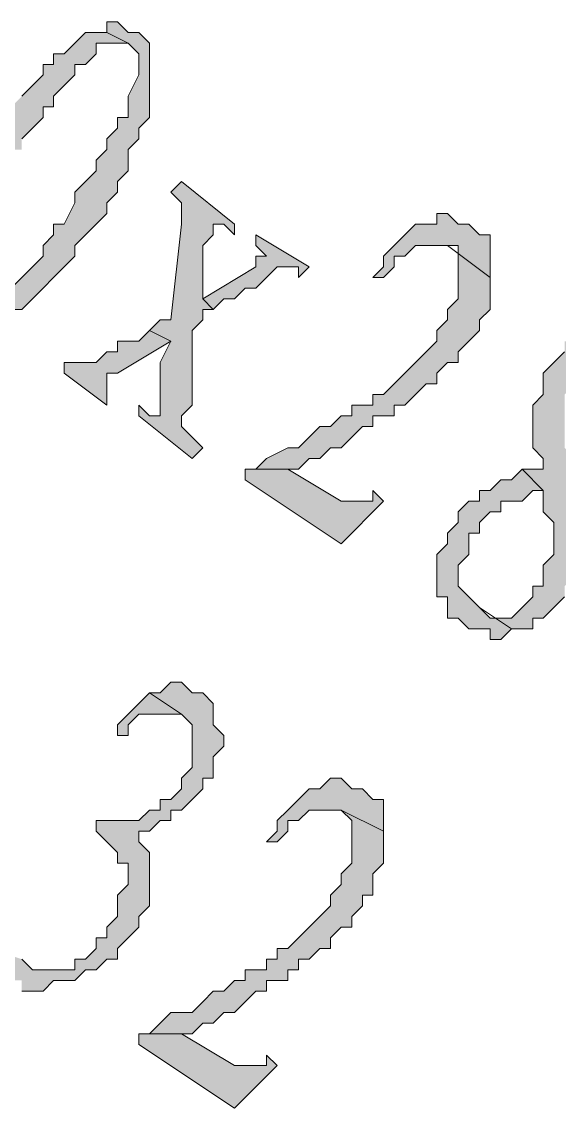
# Model space of a CAD drawing. Header units: millimetres. Extents: x 6 to 291, y 4 to 206.
# Drawn here: x 191.262 to 193.4, y 91.059 to 95.377 of the extents above; entities that cross this region are included whole.
import ezdxf

# ---------------------------------------------------------------- set-up
doc = ezdxf.new("R2010")
doc.units = ezdxf.units.MM
doc.layers.add('C00-00-00', color=7, linetype='Continuous')

msp = doc.modelspace()

# ---------------------------------------------------------------- hatches: boundary and pattern name
at = {"layer": 'C00-00-00'}
h = msp.add_hatch(color=256, dxfattribs=at)
h.dxf.hatch_style = 2
h.paths.add_polyline_path([(191.727671, 95.334669), (191.685337, 95.334669), (191.643004, 95.377002), (191.600671, 95.377002), (191.600671, 95.334669), (191.685337, 95.292335), (191.727671, 95.250002), (191.727671, 95.165335), (191.685337, 95.080669), (191.685337, 95.038335), (191.685337, 94.996002), (191.643004, 94.996002), (191.643004, 94.953669), (191.600671, 94.911335), (191.600671, 94.869002), (191.558337, 94.826669), (191.558337, 94.784335), (191.516004, 94.742002), (191.473671, 94.699669), (191.473671, 94.657335), (191.431337, 94.572669), (191.389004, 94.572669), (191.389004, 94.530335), (191.346671, 94.488002), (191.346671, 94.445669), (191.304337, 94.403335), (191.262004, 94.361002), (191.219671, 94.318669), (191.177337, 94.318669), (191.177337, 94.276335), (191.135004, 94.234002), (191.092671, 94.234002), (191.050337, 94.234002), (190.965671, 94.318669), (190.965671, 94.276335), (190.965671, 94.234002), (191.008004, 94.191669), (191.050337, 94.191669), (191.050337, 94.149335), (191.135004, 94.149335), (191.177337, 94.191669), (191.219671, 94.234002), (191.262004, 94.234002), (191.304337, 94.276335), (191.346671, 94.318669), (191.389004, 94.361002), (191.431337, 94.403335), (191.473671, 94.445669), (191.473671, 94.488002), (191.516004, 94.530335), (191.558337, 94.572669), (191.600671, 94.615002), (191.600671, 94.657335), (191.643004, 94.699669), (191.643004, 94.742002), (191.685337, 94.784335), (191.685337, 94.826669), (191.685337, 94.869002), (191.727671, 94.911335), (191.727671, 94.953669), (191.770004, 94.996002), (191.770004, 95.038335), (191.770004, 95.080669), (191.770004, 95.250002), (191.770004, 95.292335)])
h = msp.add_hatch(color=256, dxfattribs=at)
h.dxf.hatch_style = 2
h.paths.add_polyline_path([(191.60066, 95.334669), (191.558326, 95.334669), (191.515993, 95.334669), (191.47366, 95.292335), (191.431326, 95.250002), (191.388993, 95.250002), (191.388993, 95.207669), (191.34666, 95.207669), (191.34666, 95.165335), (191.304326, 95.123002), (191.261993, 95.080669), (191.21966, 95.038335), (191.21966, 94.996002), (191.177326, 94.953669), (191.134993, 94.911335), (191.134993, 94.869002), (191.09266, 94.826669), (191.09266, 94.784335), (191.050326, 94.742002), (191.050326, 94.699669), (191.050326, 94.657335), (191.007993, 94.657335), (191.007993, 94.615002), (191.007993, 94.572669), (190.96566, 94.530335), (190.96566, 94.488002), (190.96566, 94.318669), (191.050326, 94.234002), (191.050326, 94.276335), (191.007993, 94.318669), (191.050326, 94.361002), (191.050326, 94.403335), (191.050326, 94.445669), (191.050326, 94.488002), (191.09266, 94.488002), (191.09266, 94.530335), (191.09266, 94.572669), (191.134993, 94.615002), (191.134993, 94.657335), (191.177326, 94.699669), (191.177326, 94.742002), (191.21966, 94.784335), (191.21966, 94.869002), (191.261993, 94.869002), (191.261993, 94.911335), (191.304326, 94.953669), (191.34666, 94.996002), (191.34666, 95.038335), (191.388993, 95.038335), (191.388993, 95.080669), (191.431326, 95.123002), (191.47366, 95.165335), (191.47366, 95.207669), (191.515993, 95.207669), (191.558326, 95.250002), (191.558326, 95.292335), (191.60066, 95.292335), (191.642993, 95.292335), (191.685326, 95.292335)])
h = msp.add_hatch(color=256, dxfattribs=at)
h.dxf.hatch_style = 2
h.paths.add_polyline_path([(192.108671, 94.572667), (191.897004, 94.742001), (191.854671, 94.699667), (191.897004, 94.657334), (191.897004, 94.572667), (191.854671, 94.191667), (191.812338, 94.191667), (191.770004, 94.149334), (191.854671, 94.107001), (191.812338, 94.022334), (191.812338, 93.937667), (191.812338, 93.895334), (191.812338, 93.810667), (191.770004, 93.810667), (191.727671, 93.853001), (191.727671, 93.810667), (191.939338, 93.641334), (191.981671, 93.683667), (191.939338, 93.726001), (191.897004, 93.768334), (191.897004, 93.810667), (191.939338, 93.853001), (191.939338, 93.980001), (191.939338, 94.022334), (191.939338, 94.149334), (191.981671, 94.191667), (191.981671, 94.234001), (192.024004, 94.234001), (191.981671, 94.276334), (191.981671, 94.318667), (191.981671, 94.488001), (192.024004, 94.530334), (192.024004, 94.572667), (192.066338, 94.572667), (192.108671, 94.530334)])
h = msp.add_hatch(color=256, dxfattribs=at)
h.dxf.hatch_style = 2
h.paths.add_polyline_path([(193.039994, 94.572667), (192.99766, 94.572667), (192.955327, 94.615001), (192.912994, 94.615001), (192.912994, 94.572667), (192.828327, 94.572667), (192.785994, 94.530334), (192.74366, 94.488001), (192.701327, 94.445667), (192.701327, 94.403334), (192.658994, 94.361001), (192.701327, 94.361001), (192.74366, 94.403334), (192.74366, 94.445667), (192.785994, 94.445667), (192.828327, 94.488001), (192.912994, 94.488001), (192.955327, 94.488001), (193.12466, 94.361001), (193.12466, 94.445667), (193.12466, 94.488001), (193.12466, 94.530334), (193.082327, 94.530334)])
h = msp.add_hatch(color=256, dxfattribs=at)
h.dxf.hatch_style = 2
h.paths.add_polyline_path([(192.405003, 94.403338), (192.193337, 94.530338), (192.193337, 94.488005), (192.23567, 94.445672), (192.193337, 94.445672), (192.193337, 94.403338), (191.98167, 94.276338), (192.024003, 94.234005), (192.066337, 94.276338), (192.10867, 94.276338), (192.151003, 94.318672), (192.193337, 94.318672), (192.23567, 94.361005), (192.278003, 94.403338), (192.36267, 94.403338), (192.36267, 94.361005)])
h = msp.add_hatch(color=256, dxfattribs=at)
h.dxf.hatch_style = 2
h.paths.add_polyline_path([(193.124662, 94.361004), (192.955329, 94.488004), (192.997662, 94.488004), (192.997662, 94.44567), (192.997662, 94.31867), (192.997662, 94.276337), (192.955329, 94.234004), (192.955329, 94.19167), (192.912996, 94.149337), (192.912996, 94.107004), (192.870662, 94.06467), (192.828329, 94.022337), (192.785996, 93.980004), (192.743662, 93.93767), (192.701329, 93.895337), (192.658996, 93.895337), (192.658996, 93.853004), (192.616662, 93.853004), (192.574329, 93.853004), (192.574329, 93.81067), (192.531996, 93.81067), (192.489662, 93.768337), (192.447329, 93.768337), (192.404996, 93.726004), (192.362662, 93.68367), (192.320329, 93.68367), (192.235662, 93.641337), (192.193329, 93.599004), (192.320329, 93.599004), (192.362662, 93.599004), (192.404996, 93.641337), (192.447329, 93.641337), (192.489662, 93.68367), (192.531996, 93.68367), (192.574329, 93.726004), (192.616662, 93.768337), (192.658996, 93.768337), (192.658996, 93.81067), (192.701329, 93.81067), (192.743662, 93.81067), (192.743662, 93.853004), (192.785996, 93.853004), (192.828329, 93.895337), (192.870662, 93.93767), (192.912996, 93.93767), (192.912996, 93.980004), (192.955329, 94.022337), (192.997662, 94.022337), (192.997662, 94.06467), (193.039996, 94.107004), (193.082329, 94.149337), (193.082329, 94.19167), (193.124662, 94.234004), (193.124662, 94.276337), (193.124662, 94.31867)])
h = msp.add_hatch(color=256, dxfattribs=at)
h.dxf.hatch_style = 2
h.paths.add_polyline_path([(193.759669, 94.149332), (193.717335, 94.149332), (193.675002, 94.191666), (193.590335, 94.191666), (193.548002, 94.149332), (193.505669, 94.149332), (193.463335, 94.149332), (193.463335, 94.106999), (193.421002, 94.106999), (193.421002, 94.064666), (193.378669, 94.022332), (193.336335, 93.979999), (193.336335, 93.937666), (193.336335, 93.895332), (193.294002, 93.852999), (193.294002, 93.683666), (193.336335, 93.641332), (193.336335, 93.598999), (193.251669, 93.598999), (193.336335, 93.514332), (193.336335, 93.429666), (193.378669, 93.387332), (193.378669, 93.260332), (193.336335, 93.217999), (193.336335, 93.175666), (193.336335, 93.133332), (193.294002, 93.133332), (193.294002, 93.090999), (193.251669, 93.048666), (193.209335, 93.006332), (193.124669, 93.006332), (193.082335, 93.048666), (193.209335, 92.963999), (193.251669, 92.963999), (193.294002, 92.963999), (193.294002, 93.006332), (193.336335, 93.006332), (193.378669, 93.048666), (193.421002, 93.090999), (193.421002, 93.133332), (193.463335, 93.175666), (193.463335, 93.217999), (193.505669, 93.260332), (193.505669, 93.344999), (193.463335, 93.387332), (193.463335, 93.514332), (193.463335, 93.556666), (193.548002, 93.556666), (193.463335, 93.641332), (193.421002, 93.683666), (193.421002, 93.895332), (193.463335, 93.937666), (193.463335, 93.979999), (193.505669, 94.022332), (193.548002, 94.064666), (193.590335, 94.106999), (193.632669, 94.106999), (193.675002, 94.106999), (193.717335, 94.106999), (193.844335, 94.022332), (193.802002, 94.064666), (193.802002, 94.106999)])
h = msp.add_hatch(color=256, dxfattribs=at)
h.dxf.hatch_style = 2
h.paths.add_polyline_path([(191.769997, 94.149332), (191.727663, 94.106999), (191.68533, 94.106999), (191.642997, 94.106999), (191.642997, 94.064666), (191.600663, 94.064666), (191.55833, 94.022332), (191.515997, 94.022332), (191.43133, 94.022332), (191.43133, 93.979999), (191.600663, 93.852999), (191.600663, 93.895332), (191.600663, 93.937666), (191.600663, 93.979999), (191.642997, 93.979999), (191.854663, 94.106999)])
h = msp.add_hatch(color=256, dxfattribs=at)
h.dxf.hatch_style = 2
h.paths.add_polyline_path([(192.701335, 93.472), (192.659002, 93.514333), (192.659002, 93.472), (192.616669, 93.472), (192.532002, 93.472), (192.320335, 93.599), (192.193335, 93.599), (192.151002, 93.599), (192.151002, 93.556666), (192.532002, 93.302666)])
h = msp.add_hatch(color=256, dxfattribs=at)
h.dxf.hatch_style = 2
h.paths.add_polyline_path([(193.251673, 93.599002), (193.20934, 93.556669), (193.167006, 93.556669), (193.124673, 93.514336), (193.08234, 93.514336), (193.08234, 93.472002), (193.040006, 93.472002), (192.997673, 93.429669), (192.997673, 93.387336), (192.95534, 93.345002), (192.95534, 93.302669), (192.913006, 93.260336), (192.913006, 93.091002), (192.95534, 93.091002), (192.95534, 93.048669), (192.95534, 93.006336), (192.997673, 93.006336), (193.040006, 92.964002), (193.08234, 92.964002), (193.124673, 92.964002), (193.124673, 92.921669), (193.167006, 92.921669), (193.20934, 92.964002), (193.08234, 93.048669), (193.040006, 93.091002), (192.997673, 93.133336), (192.997673, 93.218002), (193.040006, 93.260336), (193.040006, 93.302669), (193.040006, 93.345002), (193.08234, 93.345002), (193.08234, 93.387336), (193.124673, 93.429669), (193.167006, 93.429669), (193.167006, 93.472002), (193.20934, 93.472002), (193.251673, 93.472002), (193.294006, 93.514336), (193.33634, 93.514336)])
h = msp.add_hatch(color=256, dxfattribs=at)
h.dxf.hatch_style = 2
h.paths.add_polyline_path([(191.98166, 92.710006), (191.939327, 92.710006), (191.896994, 92.75234), (191.85466, 92.75234), (191.812327, 92.710006), (191.769994, 92.710006), (191.896994, 92.62534), (191.939327, 92.583006), (191.939327, 92.540673), (191.939327, 92.456006), (191.939327, 92.413673), (191.896994, 92.37134), (191.896994, 92.329006), (191.85466, 92.286673), (191.812327, 92.286673), (191.812327, 92.24434), (191.769994, 92.24434), (191.72766, 92.202006), (191.685327, 92.202006), (191.642994, 92.202006), (191.60066, 92.202006), (191.558327, 92.202006), (191.558327, 92.159673), (191.60066, 92.11734), (191.642994, 92.075006), (191.642994, 92.032673), (191.685327, 92.032673), (191.685327, 91.948006), (191.642994, 91.905673), (191.642994, 91.86334), (191.642994, 91.821006), (191.60066, 91.778673), (191.60066, 91.73634), (191.558327, 91.73634), (191.558327, 91.694006), (191.515994, 91.651673), (191.47366, 91.651673), (191.47366, 91.60934), (191.431327, 91.60934), (191.388994, 91.60934), (191.34666, 91.60934), (191.304327, 91.60934), (191.261994, 91.651673), (191.134994, 91.694006), (191.134994, 91.651673), (191.177327, 91.60934), (191.177327, 91.567006), (191.21966, 91.567006), (191.261994, 91.567006), (191.261994, 91.524673), (191.34666, 91.524673), (191.388994, 91.567006), (191.431327, 91.567006), (191.47366, 91.567006), (191.515994, 91.60934), (191.558327, 91.60934), (191.60066, 91.651673), (191.642994, 91.651673), (191.642994, 91.694006), (191.685327, 91.73634), (191.72766, 91.778673), (191.72766, 91.821006), (191.769994, 91.86334), (191.769994, 91.905673), (191.769994, 91.948006), (191.769994, 92.032673), (191.769994, 92.075006), (191.72766, 92.11734), (191.72766, 92.159673), (191.769994, 92.159673), (191.812327, 92.202006), (191.85466, 92.202006), (191.85466, 92.24434), (191.896994, 92.24434), (191.939327, 92.286673), (191.98166, 92.329006), (191.98166, 92.37134), (192.023994, 92.37134), (192.023994, 92.413673), (192.023994, 92.456006), (192.066327, 92.49834), (192.066327, 92.540673), (192.023994, 92.583006), (192.023994, 92.62534), (192.023994, 92.667673)])
h = msp.add_hatch(color=256, dxfattribs=at)
h.dxf.hatch_style = 2
h.paths.add_polyline_path([(191.769997, 92.710006), (191.727663, 92.667673), (191.68533, 92.62534), (191.642997, 92.583006), (191.642997, 92.540673), (191.68533, 92.540673), (191.68533, 92.583006), (191.727663, 92.62534), (191.769997, 92.62534), (191.854663, 92.62534), (191.896997, 92.62534)])
h = msp.add_hatch(color=256, dxfattribs=at)
h.dxf.hatch_style = 2
h.paths.add_polyline_path([(192.616667, 92.329006), (192.574333, 92.329006), (192.532, 92.371339), (192.489667, 92.371339), (192.447333, 92.329006), (192.405, 92.329006), (192.362667, 92.286672), (192.320333, 92.244339), (192.278, 92.202006), (192.278, 92.159672), (192.235667, 92.117339), (192.278, 92.117339), (192.320333, 92.159672), (192.320333, 92.202006), (192.362667, 92.202006), (192.405, 92.244339), (192.489667, 92.244339), (192.532, 92.244339), (192.701333, 92.159672), (192.701333, 92.202006), (192.701333, 92.244339), (192.701333, 92.286672), (192.659, 92.286672)])
h = msp.add_hatch(color=256, dxfattribs=at)
h.dxf.hatch_style = 2
h.paths.add_polyline_path([(192.701335, 92.159669), (192.532002, 92.244335), (192.574335, 92.202002), (192.574335, 92.159669), (192.574335, 92.075002), (192.574335, 92.032669), (192.532002, 91.990335), (192.532002, 91.948002), (192.489669, 91.905669), (192.489669, 91.863335), (192.447335, 91.821002), (192.405002, 91.778669), (192.362669, 91.736335), (192.320335, 91.694002), (192.278002, 91.694002), (192.278002, 91.651669), (192.235669, 91.651669), (192.235669, 91.609335), (192.193335, 91.609335), (192.151002, 91.609335), (192.151002, 91.567002), (192.108669, 91.567002), (192.066335, 91.524669), (192.024002, 91.524669), (191.981669, 91.482335), (191.939335, 91.440002), (191.854669, 91.440002), (191.812335, 91.397669), (191.770002, 91.355335), (191.897002, 91.355335), (191.939335, 91.355335), (191.981669, 91.397669), (192.024002, 91.397669), (192.066335, 91.440002), (192.108669, 91.440002), (192.151002, 91.482335), (192.193335, 91.524669), (192.235669, 91.524669), (192.235669, 91.567002), (192.278002, 91.567002), (192.320335, 91.567002), (192.320335, 91.609335), (192.362669, 91.609335), (192.362669, 91.651669), (192.405002, 91.651669), (192.447335, 91.694002), (192.489669, 91.694002), (192.489669, 91.736335), (192.532002, 91.778669), (192.574335, 91.778669), (192.574335, 91.821002), (192.616669, 91.863335), (192.616669, 91.905669), (192.659002, 91.905669), (192.659002, 91.948002), (192.659002, 91.990335), (192.701335, 92.032669), (192.701335, 92.075002), (192.701335, 92.117335)])
h = msp.add_hatch(color=256, dxfattribs=at)
h.dxf.hatch_style = 2
h.paths.add_polyline_path([(192.277992, 91.228338), (192.235659, 91.270672), (192.235659, 91.228338), (192.193326, 91.228338), (192.108659, 91.228338), (191.896992, 91.355338), (191.769992, 91.355338), (191.727659, 91.355338), (191.727659, 91.313005), (192.108659, 91.059005)])

# ---------------------------------------------------------------- linework, layer by layer
at = {"layer": 'C00-00-00', "lineweight": 13}
for points in [[(191.219671, 94.234002), (191.262004, 94.234002), (191.304337, 94.276335), (191.346671, 94.318669), (191.389004, 94.361002), (191.431337, 94.403335), (191.473671, 94.445669), (191.473671, 94.488002), (191.516004, 94.530335), (191.558337, 94.572669), (191.600671, 94.615002), (191.600671, 94.657335), (191.643004, 94.699669), (191.643004, 94.742002), (191.685337, 94.784335), (191.685337, 94.826669), (191.685337, 94.869002), (191.727671, 94.911335), (191.727671, 94.953669), (191.770004, 94.996002), (191.770004, 95.038335), (191.770004, 95.080669), (191.770004, 95.250002), (191.770004, 95.292335), (191.727671, 95.334669), (191.685337, 95.334669), (191.643004, 95.377002), (191.600671, 95.377002), (191.600671, 95.334669), (191.685337, 95.292335), (191.727671, 95.250002), (191.727671, 95.165335), (191.685337, 95.080669), (191.685337, 95.038335), (191.685337, 94.996002), (191.643004, 94.996002), (191.643004, 94.953669), (191.600671, 94.911335), (191.600671, 94.869002), (191.558337, 94.826669), (191.558337, 94.784335), (191.516004, 94.742002), (191.473671, 94.699669), (191.473671, 94.657335), (191.431337, 94.572669), (191.389004, 94.572669), (191.389004, 94.530335), (191.346671, 94.488002), (191.346671, 94.445669), (191.304337, 94.403335), (191.262004, 94.361002), (191.219671, 94.318669)], [(191.261993, 94.911335), (191.304326, 94.953669), (191.34666, 94.996002), (191.34666, 95.038335), (191.388993, 95.038335), (191.388993, 95.080669), (191.431326, 95.123002), (191.47366, 95.165335), (191.47366, 95.207669), (191.515993, 95.207669), (191.558326, 95.250002), (191.558326, 95.292335), (191.60066, 95.292335), (191.642993, 95.292335), (191.685326, 95.292335), (191.60066, 95.334669), (191.558326, 95.334669), (191.515993, 95.334669), (191.47366, 95.292335), (191.431326, 95.250002), (191.388993, 95.250002), (191.388993, 95.207669), (191.34666, 95.207669), (191.34666, 95.165335), (191.304326, 95.123002), (191.261993, 95.080669)], [(193.421002, 94.064666), (193.378669, 94.022332), (193.336335, 93.979999), (193.336335, 93.937666), (193.336335, 93.895332), (193.294002, 93.852999), (193.294002, 93.683666), (193.336335, 93.641332), (193.336335, 93.598999), (193.251669, 93.598999), (193.336335, 93.514332), (193.336335, 93.429666), (193.378669, 93.387332), (193.378669, 93.260332), (193.336335, 93.217999), (193.336335, 93.175666), (193.336335, 93.133332), (193.294002, 93.133332), (193.294002, 93.090999), (193.251669, 93.048666), (193.209335, 93.006332), (193.124669, 93.006332), (193.082335, 93.048666), (193.209335, 92.963999), (193.251669, 92.963999), (193.294002, 92.963999), (193.294002, 93.006332), (193.336335, 93.006332), (193.378669, 93.048666), (193.421002, 93.090999)], [(191.261994, 91.524673), (191.34666, 91.524673), (191.388994, 91.567006), (191.431327, 91.567006), (191.47366, 91.567006), (191.515994, 91.60934), (191.558327, 91.60934), (191.60066, 91.651673), (191.642994, 91.651673), (191.642994, 91.694006), (191.685327, 91.73634), (191.72766, 91.778673), (191.72766, 91.821006), (191.769994, 91.86334), (191.769994, 91.905673), (191.769994, 91.948006), (191.769994, 92.032673), (191.769994, 92.075006), (191.72766, 92.11734), (191.72766, 92.159673), (191.769994, 92.159673), (191.812327, 92.202006), (191.85466, 92.202006), (191.85466, 92.24434), (191.896994, 92.24434), (191.939327, 92.286673), (191.98166, 92.329006), (191.98166, 92.37134), (192.023994, 92.37134), (192.023994, 92.413673), (192.023994, 92.456006), (192.066327, 92.49834), (192.066327, 92.540673), (192.023994, 92.583006), (192.023994, 92.62534), (192.023994, 92.667673), (191.98166, 92.710006), (191.939327, 92.710006), (191.896994, 92.75234), (191.85466, 92.75234), (191.812327, 92.710006), (191.769994, 92.710006), (191.896994, 92.62534), (191.939327, 92.583006), (191.939327, 92.540673), (191.939327, 92.456006), (191.939327, 92.413673), (191.896994, 92.37134), (191.896994, 92.329006), (191.85466, 92.286673), (191.812327, 92.286673), (191.812327, 92.24434), (191.769994, 92.24434), (191.72766, 92.202006), (191.685327, 92.202006), (191.642994, 92.202006), (191.60066, 92.202006), (191.558327, 92.202006), (191.558327, 92.159673), (191.60066, 92.11734), (191.642994, 92.075006), (191.642994, 92.032673), (191.685327, 92.032673), (191.685327, 91.948006), (191.642994, 91.905673), (191.642994, 91.86334), (191.642994, 91.821006), (191.60066, 91.778673), (191.60066, 91.73634), (191.558327, 91.73634), (191.558327, 91.694006), (191.515994, 91.651673), (191.47366, 91.651673), (191.47366, 91.60934), (191.431327, 91.60934), (191.388994, 91.60934), (191.34666, 91.60934), (191.304327, 91.60934), (191.261994, 91.651673)]]:
    msp.add_lwpolyline(points, dxfattribs=at)
for points in [[(192.108671, 94.572667), (191.897004, 94.742001), (191.854671, 94.699667), (191.897004, 94.657334), (191.897004, 94.572667), (191.854671, 94.191667), (191.812338, 94.191667), (191.770004, 94.149334), (191.854671, 94.107001), (191.812338, 94.022334), (191.812338, 93.937667), (191.812338, 93.895334), (191.812338, 93.810667), (191.770004, 93.810667), (191.727671, 93.853001), (191.727671, 93.810667), (191.939338, 93.641334), (191.981671, 93.683667), (191.939338, 93.726001), (191.897004, 93.768334), (191.897004, 93.810667), (191.939338, 93.853001), (191.939338, 93.980001), (191.939338, 94.022334), (191.939338, 94.149334), (191.981671, 94.191667), (191.981671, 94.234001), (192.024004, 94.234001), (191.981671, 94.276334), (191.981671, 94.318667), (191.981671, 94.488001), (192.024004, 94.530334), (192.024004, 94.572667), (192.066338, 94.572667), (192.108671, 94.530334)], [(193.039994, 94.572667), (192.99766, 94.572667), (192.955327, 94.615001), (192.912994, 94.615001), (192.912994, 94.572667), (192.828327, 94.572667), (192.785994, 94.530334), (192.74366, 94.488001), (192.701327, 94.445667), (192.701327, 94.403334), (192.658994, 94.361001), (192.701327, 94.361001), (192.74366, 94.403334), (192.74366, 94.445667), (192.785994, 94.445667), (192.828327, 94.488001), (192.912994, 94.488001), (192.955327, 94.488001), (193.12466, 94.361001), (193.12466, 94.445667), (193.12466, 94.488001), (193.12466, 94.530334), (193.082327, 94.530334)], [(192.405003, 94.403338), (192.193337, 94.530338), (192.193337, 94.488005), (192.23567, 94.445672), (192.193337, 94.445672), (192.193337, 94.403338), (191.98167, 94.276338), (192.024003, 94.234005), (192.066337, 94.276338), (192.10867, 94.276338), (192.151003, 94.318672), (192.193337, 94.318672), (192.23567, 94.361005), (192.278003, 94.403338), (192.36267, 94.403338), (192.36267, 94.361005)], [(193.124662, 94.361004), (192.955329, 94.488004), (192.997662, 94.488004), (192.997662, 94.44567), (192.997662, 94.31867), (192.997662, 94.276337), (192.955329, 94.234004), (192.955329, 94.19167), (192.912996, 94.149337), (192.912996, 94.107004), (192.870662, 94.06467), (192.828329, 94.022337), (192.785996, 93.980004), (192.743662, 93.93767), (192.701329, 93.895337), (192.658996, 93.895337), (192.658996, 93.853004), (192.616662, 93.853004), (192.574329, 93.853004), (192.574329, 93.81067), (192.531996, 93.81067), (192.489662, 93.768337), (192.447329, 93.768337), (192.404996, 93.726004), (192.362662, 93.68367), (192.320329, 93.68367), (192.235662, 93.641337), (192.193329, 93.599004), (192.320329, 93.599004), (192.362662, 93.599004), (192.404996, 93.641337), (192.447329, 93.641337), (192.489662, 93.68367), (192.531996, 93.68367), (192.574329, 93.726004), (192.616662, 93.768337), (192.658996, 93.768337), (192.658996, 93.81067), (192.701329, 93.81067), (192.743662, 93.81067), (192.743662, 93.853004), (192.785996, 93.853004), (192.828329, 93.895337), (192.870662, 93.93767), (192.912996, 93.93767), (192.912996, 93.980004), (192.955329, 94.022337), (192.997662, 94.022337), (192.997662, 94.06467), (193.039996, 94.107004), (193.082329, 94.149337), (193.082329, 94.19167), (193.124662, 94.234004), (193.124662, 94.276337), (193.124662, 94.31867)], [(191.769997, 94.149332), (191.727663, 94.106999), (191.68533, 94.106999), (191.642997, 94.106999), (191.642997, 94.064666), (191.600663, 94.064666), (191.55833, 94.022332), (191.515997, 94.022332), (191.43133, 94.022332), (191.43133, 93.979999), (191.600663, 93.852999), (191.600663, 93.895332), (191.600663, 93.937666), (191.600663, 93.979999), (191.642997, 93.979999), (191.854663, 94.106999)], [(192.701335, 93.472), (192.659002, 93.514333), (192.659002, 93.472), (192.616669, 93.472), (192.532002, 93.472), (192.320335, 93.599), (192.193335, 93.599), (192.151002, 93.599), (192.151002, 93.556666), (192.532002, 93.302666)], [(193.251673, 93.599002), (193.20934, 93.556669), (193.167006, 93.556669), (193.124673, 93.514336), (193.08234, 93.514336), (193.08234, 93.472002), (193.040006, 93.472002), (192.997673, 93.429669), (192.997673, 93.387336), (192.95534, 93.345002), (192.95534, 93.302669), (192.913006, 93.260336), (192.913006, 93.091002), (192.95534, 93.091002), (192.95534, 93.048669), (192.95534, 93.006336), (192.997673, 93.006336), (193.040006, 92.964002), (193.08234, 92.964002), (193.124673, 92.964002), (193.124673, 92.921669), (193.167006, 92.921669), (193.20934, 92.964002), (193.08234, 93.048669), (193.040006, 93.091002), (192.997673, 93.133336), (192.997673, 93.218002), (193.040006, 93.260336), (193.040006, 93.302669), (193.040006, 93.345002), (193.08234, 93.345002), (193.08234, 93.387336), (193.124673, 93.429669), (193.167006, 93.429669), (193.167006, 93.472002), (193.20934, 93.472002), (193.251673, 93.472002), (193.294006, 93.514336), (193.33634, 93.514336)], [(191.769997, 92.710006), (191.727663, 92.667673), (191.68533, 92.62534), (191.642997, 92.583006), (191.642997, 92.540673), (191.68533, 92.540673), (191.68533, 92.583006), (191.727663, 92.62534), (191.769997, 92.62534), (191.854663, 92.62534), (191.896997, 92.62534)], [(192.616667, 92.329006), (192.574333, 92.329006), (192.532, 92.371339), (192.489667, 92.371339), (192.447333, 92.329006), (192.405, 92.329006), (192.362667, 92.286672), (192.320333, 92.244339), (192.278, 92.202006), (192.278, 92.159672), (192.235667, 92.117339), (192.278, 92.117339), (192.320333, 92.159672), (192.320333, 92.202006), (192.362667, 92.202006), (192.405, 92.244339), (192.489667, 92.244339), (192.532, 92.244339), (192.701333, 92.159672), (192.701333, 92.202006), (192.701333, 92.244339), (192.701333, 92.286672), (192.659, 92.286672)], [(192.701335, 92.159669), (192.532002, 92.244335), (192.574335, 92.202002), (192.574335, 92.159669), (192.574335, 92.075002), (192.574335, 92.032669), (192.532002, 91.990335), (192.532002, 91.948002), (192.489669, 91.905669), (192.489669, 91.863335), (192.447335, 91.821002), (192.405002, 91.778669), (192.362669, 91.736335), (192.320335, 91.694002), (192.278002, 91.694002), (192.278002, 91.651669), (192.235669, 91.651669), (192.235669, 91.609335), (192.193335, 91.609335), (192.151002, 91.609335), (192.151002, 91.567002), (192.108669, 91.567002), (192.066335, 91.524669), (192.024002, 91.524669), (191.981669, 91.482335), (191.939335, 91.440002), (191.854669, 91.440002), (191.812335, 91.397669), (191.770002, 91.355335), (191.897002, 91.355335), (191.939335, 91.355335), (191.981669, 91.397669), (192.024002, 91.397669), (192.066335, 91.440002), (192.108669, 91.440002), (192.151002, 91.482335), (192.193335, 91.524669), (192.235669, 91.524669), (192.235669, 91.567002), (192.278002, 91.567002), (192.320335, 91.567002), (192.320335, 91.609335), (192.362669, 91.609335), (192.362669, 91.651669), (192.405002, 91.651669), (192.447335, 91.694002), (192.489669, 91.694002), (192.489669, 91.736335), (192.532002, 91.778669), (192.574335, 91.778669), (192.574335, 91.821002), (192.616669, 91.863335), (192.616669, 91.905669), (192.659002, 91.905669), (192.659002, 91.948002), (192.659002, 91.990335), (192.701335, 92.032669), (192.701335, 92.075002), (192.701335, 92.117335)], [(192.277992, 91.228338), (192.235659, 91.270672), (192.235659, 91.228338), (192.193326, 91.228338), (192.108659, 91.228338), (191.896992, 91.355338), (191.769992, 91.355338), (191.727659, 91.355338), (191.727659, 91.313005), (192.108659, 91.059005)]]:
    msp.add_lwpolyline(points, close=True, dxfattribs=at)

doc.saveas('drawing.dxf')
